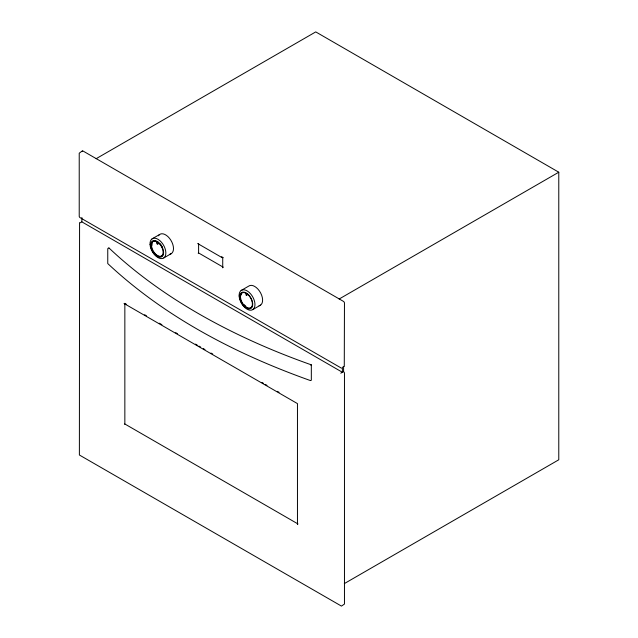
<?xml version="1.0" encoding="UTF-8"?>
<svg xmlns="http://www.w3.org/2000/svg" width="638" height="638" viewBox="0 0 638 638"><rect width="100%" height="100%" fill="white"/><g stroke="black" fill="none" stroke-linecap="round" stroke-linejoin="round"><path stroke-width="0.96" d="M82.19 151.302L82.852 150.919L343.802 301.583L344.464 302.723L344.273 366.539M79.575 222.622L79.383 455.006L341.458 606.1L344.464 604.05L344.464 372.847L343.587 371.571L340.772 373.198M310.913 365.279L311.328 364.84A607.719 350.86 0 0 1 108.954 247.951M310.913 380.551L311.328 380.12L311.328 364.84M82.382 150.871L79.224 153.2L79.224 216.521L79.782 217.486L341.458 368.166M96.123 158.702L315.746 31.9L558.776 172.212L558.776 459.783L344.321 583.603M80.26 222.79L81.863 221.864L342.383 372.265L342.383 367.057M151.988 238.907L159.628 234.497M158.71 242.52L157.825 242.432L158.312 242.751A8.477 4.897 60 0 1 161.956 255.758A8.477 4.897 60 0 1 151.86 249.139A8.477 4.897 60 0 1 156.757 241.738L157.155 241.499L157.283 243.461M163.87 257.888L171.51 253.477M198.195 243.66L198.601 243.429L198.601 252.951L223.284 267.21M198.195 253.182L198.601 252.951M124.45 303.536L126.571 304.302M241.1 290.505L248.74 286.095A11.213 6.476 60 0 1 260.663 293.025A11.213 6.476 60 0 1 259.06 305.746M252.983 309.486L260.623 305.076M339.153 299.015L558.776 172.212M124.45 424.222L124.849 423.991L298.01 523.965M108.149 248.214L108.899 247.975M310.387 380.551C236.618 354.329 165.242 317.437 107.758 263.566L107.758 248.74M221.585 256.699L223.284 257.68M197.78 243.604L222.726 258.007L222.726 267.824M144.667 314.749L146.389 315.746M159.309 323.203L161.892 324.694M175.681 332.653L177.404 333.65M195.491 344.097L197.214 345.086M198.936 346.083L200.667 347.08M203.251 348.571L204.973 349.568M211.003 353.045L212.725 354.042M261.827 382.393L263.55 383.39M265.272 384.379L266.995 385.376M277.339 391.349L279.061 392.338M124.035 303.481L297.46 403.607L297.46 524.588M246.252 294.421L247.01 295.211L247.137 293.472M343.587 366.364L343.587 371.571M245.853 293.129L246.292 295.418L246.731 293.703L247.456 294.182A8.725 5.032 60 0 1 251.205 307.556A8.725 5.032 60 0 1 240.821 300.745A8.725 5.032 60 0 1 245.853 293.137M158.224 242.201L158.096 243.931A0.957 0.55 60 0 1 157.785 243.899M157.825 242.432L157.698 244.163A0.957 0.55 60 0 1 156.884 243.692L156.749 241.73M124.849 303.305L124.849 423.991M81.863 217.526L81.863 221.864M151.948 245.375A8.477 4.897 60 0 1 152.059 243.628M245.829 306.28A8.725 5.032 60 0 1 244.306 304.797M240.997 295.099A8.725 5.032 60 0 1 241.523 293.639M162.897 254.809A8.477 4.897 60 0 1 153.008 250.567A8.477 4.897 60 0 1 155.624 240.965M160.194 243.963A8.477 4.897 60 0 1 161.079 245.104M161.486 245.718A8.477 4.897 60 0 1 162.523 247.672M163.511 251.643A8.477 4.897 60 0 1 163.408 253.39M252.162 306.591A8.725 5.032 60 0 1 243.198 304.151A8.725 5.032 60 0 1 242.017 292.85M158.471 235.805A11.213 6.476 60 0 1 170.817 240.151A11.213 6.476 60 0 1 169.955 254.147M150.018 244.394A11.213 6.476 60 0 0 162.315 258.557A11.213 6.476 60 0 0 161.462 242.241A11.213 6.476 60 0 0 150.018 244.394M239.13 295.992A11.213 6.476 60 0 0 251.428 310.156A11.213 6.476 60 0 0 250.575 293.839A11.213 6.476 60 0 0 239.13 295.992M150.648 245.582A9.187 5.303 60 0 0 160.712 257.178A9.187 5.303 60 0 0 160.018 243.82A9.187 5.303 60 0 0 150.648 245.582M239.76 297.18A9.187 5.303 60 0 0 249.825 308.784A9.187 5.303 60 0 0 249.131 295.418A9.187 5.303 60 0 0 239.76 297.18"/></g></svg>
